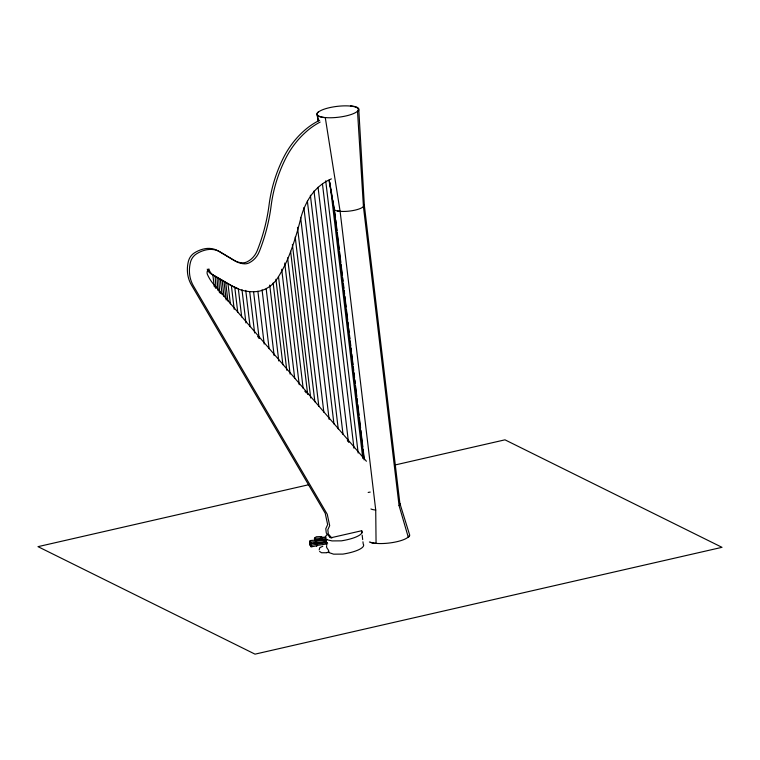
<?xml version="1.0" encoding="UTF-8"?>
<svg xmlns="http://www.w3.org/2000/svg" width="760" height="760" viewBox="0 0 760 760"><rect width="100%" height="100%" fill="white"/><g stroke="black" fill="none" stroke-linecap="round" stroke-linejoin="round"><path stroke-width="1.14" d="M310.08 542.079L310.089 540.74L310.755 540.493L316.312 540.056L315.723 541.671L310.08 542.079L310.26 543.581L314.934 543.276M310.26 543.581L310.089 540.74M315.723 541.671L315.903 543.172L316.483 542.953L316.331 540.569L326.183 539.486M316.483 542.953L326.334 541.528M319.181 549.889L319.827 547.646L322.82 546.25M319.599 551.447L321.537 552.748L326.373 552.758M326.733 552.691L329.004 552.083M326.743 545.519C325.147 548.064 330.201 549.812 328.387 552.539M326.99 534.698L325.28 536.731L325.574 538.517L327.873 539.942L332.015 540.911L341.316 540.854A25.289 6.669 -6.8 0 0 361.637 530.746L361.902 532.95M326.762 539.419L326.22 541.547M314.45 538.213L316.255 536.769L321.68 536.541L320.169 538.241L314.45 538.213L314.63 539.723L325.337 539.343M320.805 539.381L320.644 538.08L321.651 537.272L326.192 537.244M309.909 543.922L315.295 542.925L316.853 544.274L317.034 545.775L311.752 546.734L310.849 546.658L309.909 543.922L310.849 546.658M310.089 545.423L316.853 544.274M370.215 492.081L368.163 492.442M308.484 484.785L38 546.658L255.018 654.151L722 547.323L504.982 439.831L395.171 464.958M361.637 530.746L331.464 537.643L329.422 536.636M316.264 543.476L325.992 541.994L326.619 543.98L326.202 543.723M327.503 542.517L316.692 544.169L317.034 545.775M316.844 545.471L327.655 543.818M316.331 541.319L326.183 540.227M320.644 538.08L325.185 538.042M207.243 269.154A11.2 10.013 -63.7 0 0 211.204 273.999L231.382 285.694L238.326 288.724L241.689 316.948M327.921 552.244L333.602 554.163L342.893 554.106A25.289 6.669 -6.8 0 0 363.213 543.998L362.947 541.785M331.825 538.052L328.329 534.014L327.826 529.777L329.678 525.625L327.265 514.292L193.315 285.712A31.616 28.272 -63.7 0 1 190.494 262.124A12.587 11.257 -63.7 0 1 196.336 253.973A31.122 27.825 -63.7 0 1 206.948 249.726A23.36 20.89 -63.7 0 1 220.067 251.855L235.372 261.022A22.819 20.406 -63.7 0 0 244.568 263.834A10.801 9.662 -63.7 0 0 249.375 262.732A19.532 17.471 -63.7 0 0 259.245 251.702A172.596 154.356 -63.7 0 0 271.13 205.817A133.048 118.987 -63.7 0 1 285.541 158.697A81.653 73.026 -63.7 0 1 307.03 130.995A66.68 59.632 -63.7 0 1 320.15 122.066M330.476 537.852L326.287 533.007L325.784 528.77L327.636 524.609L325.223 513.275L191.273 284.705A31.616 28.272 -63.7 0 1 188.451 261.117A12.587 11.257 -63.7 0 1 194.294 252.966A31.122 27.825 -63.7 0 1 204.905 248.719A23.36 20.89 -63.7 0 1 218.025 250.838L233.329 260.005A22.819 20.406 -63.7 0 0 242.525 262.817A10.801 9.662 -63.7 0 0 247.333 261.716A19.532 17.471 -63.7 0 0 257.203 250.695A172.596 154.356 -63.7 0 0 269.087 204.801A133.048 118.987 -63.7 0 1 283.499 157.691A81.653 73.026 -63.7 0 1 304.988 129.979A66.68 59.632 -63.7 0 1 319.666 120.27M366.415 461.253L215.583 286.339A44.298 39.615 -63.7 0 1 207.423 274.464A4.446 3.981 -63.7 0 1 208.895 268.907A11.2 10.013 -63.7 0 0 213.246 275.006L233.424 286.701A49.258 44.051 -63.7 0 0 255.502 291.659A28.68 25.65 -63.7 0 0 277.695 277.941A120.08 107.388 -63.7 0 0 290.044 253.175A267.805 239.505 -63.7 0 0 300.58 219.013A65.959 58.986 -63.7 0 1 308.997 198.559A45.476 40.669 -63.7 0 1 331.379 178.885M214.32 286.226L215.868 288.021M218.956 291.602L220.505 293.398M257.63 336.452L259.179 338.248M304.817 391.172L306.365 392.967M347.358 440.505L348.906 442.301M363.46 206.948A14.848 3.923 -6.8 0 0 364.287 204.82L399.893 503.462L409.459 534.365A20.729 5.472 -6.8 0 1 408.31 537.329L399.066 505.581L363.46 206.948L357.533 111.539A20.729 5.472 -6.8 0 0 350.493 105.877M317.585 116.071L318.44 120.745M329.232 180.234L332.405 197.733M332.832 200.07L335.502 217.626M317.101 114.969L318.165 120.802M328.956 180.3L334.248 209.465L364.106 459.895M369.388 541.975A20.729 5.472 -6.8 0 0 376.067 543.457L375.725 510.026L340.119 211.394L325.29 117.667A20.729 5.472 -6.8 0 1 318.25 112.005M335.787 219.982L337.05 230.565M337.326 232.911L339.292 249.375M339.568 251.722L340.831 262.305M341.116 264.66L342.37 275.243M342.655 277.59L343.073 281.115M343.358 283.47L343.919 288.173M344.195 290.519L344.622 294.053M344.897 296.4L346.161 306.983M346.437 309.339L347.7 319.922M347.985 322.269L348.403 325.793M348.678 328.149L349.248 332.851M349.524 335.198L349.942 338.732M350.227 341.078L350.787 345.781M351.063 348.137L351.49 351.661M351.766 354.017L353.029 364.591M353.305 366.947L353.733 370.471M354.008 372.827L354.569 377.53M354.853 379.876L355.272 383.41M355.556 385.757L356.81 396.34M357.095 398.696L357.513 402.22M357.798 404.567L359.062 415.15M359.337 417.506L360.601 428.089M360.876 430.435L362.843 446.899M363.128 449.245L364.249 458.651M329.897 182.59L362.786 458.394M325.717 180.861L358.169 453.045M322.468 184.005L353.97 448.172M362.159 535.163L362.691 539.581M318.06 187.255L348.403 441.712M314.003 191.026L343.035 434.483M310.384 195.254L338.238 428.925M307.373 201.086L333.944 423.938M303.876 207.603L329.127 419.368M300.608 217.369L323.836 412.224M297.492 227.306L318.849 406.429M295.212 237.072L314.858 401.802M292.391 244.416L310.707 398.002M290.605 251.247L307.686 394.497M321.651 537.272L321.812 538.574M287.594 257.839L303.135 388.208M320.169 538.241L320.349 539.742M319.428 538.413L319.599 539.913M284.734 263.036L299.24 384.712M316.369 544.502L316.549 546.003M314.897 538.441L315.077 539.942M281.694 269.268L294.719 378.442M311.572 545.233L311.752 546.734M310.868 542.203L311.049 543.704M278.483 276.517L290.12 374.129M275.927 279.262L286.776 370.253M273.144 283.005L282.901 364.743M269.733 285.095L278.787 360.981M266.199 288.952L274.142 355.604M262.077 289.845L269.097 348.726M257.887 291.194L264.185 344.052M253.602 291.812L259.131 338.19M249.726 291.878L254.628 332.975M245.755 290.396L250.087 326.695M241.993 289.74L245.945 322.905M234.783 287.375L237.766 312.436M231.382 285.694L234.194 309.272M227.99 283.784L230.394 303.905M225.701 282.483L227.914 300.988M223.991 281.504L226.195 299.991M222.119 280.43L224.029 296.505M220.295 279.376L222.062 294.224M212.866 274.997L214.196 286.121M216.97 277.428L217.92 290.396M215.118 276.336L215.992 288.163M218.69 278.435L219.678 292.438M358.805 110.001L364.373 205.846M340.119 211.394A14.848 3.923 -6.8 0 1 334.162 208.439M375.725 510.026A14.848 3.923 -6.8 0 1 370.937 508.962M399.893 503.462A14.848 3.923 -6.8 0 1 399.066 505.581M408.984 535.933A20.729 5.472 -6.8 0 1 392.54 542.554A20.729 5.472 -6.8 0 1 370.452 542.26M363.688 204.962A14.848 3.923 -6.8 0 1 355.062 210.13A14.848 3.923 -6.8 0 1 337.601 210.928M334.523 209.399A14.848 3.923 -6.8 0 1 334.438 208.382M325.565 117.6A20.729 5.472 -6.8 0 0 358.207 110.133A20.729 5.472 -6.8 0 0 329.422 107.692A20.729 5.472 -6.8 0 0 325.565 117.6"/></g></svg>
